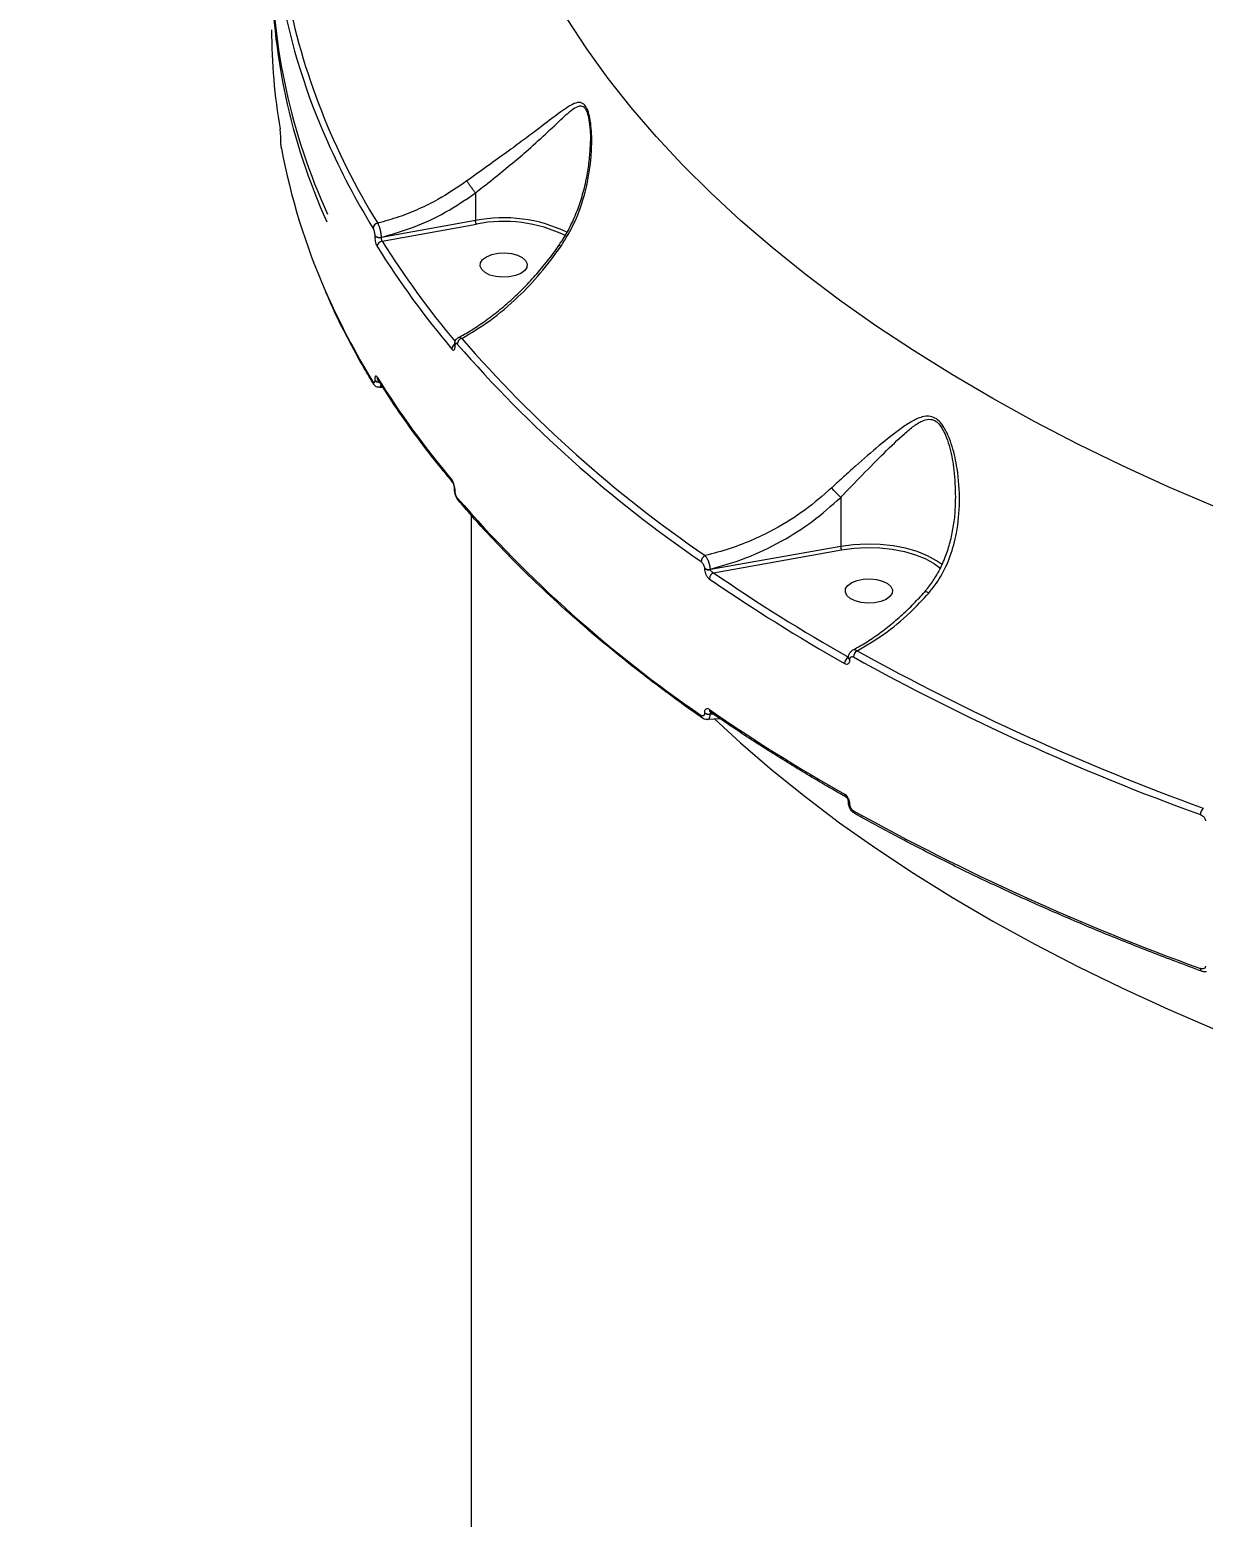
# Model space of a CAD drawing. Header units: millimetres. Extents: x -6901 to 7060, y -7557 to 6158.
# Drawn here: x 1490.2 to 1713.3, y -2262.1 to -1979.2 of the extents above; entities that cross this region are included whole.
import ezdxf

# ---------------------------------------------------------------- set-up
doc = ezdxf.new("R2010")
doc.units = ezdxf.units.MM
for name, color, linetype in [('DIKOM_ОБЪЕКТ', 7, 'Continuous'), ('DIKOM_РАЗМЕР_ЗОНА', 7, 'Continuous'), ('DIKOM_РАЗМЕР_ОБЪЕКТА', 7, 'Continuous')]:
    doc.layers.add(name, color=color, linetype=linetype)
doc.styles.add('style1', font='arial.ttf', dxfattribs={"width": 0.8})
doc.dimstyles.new('1-50', dxfattribs={"dimtxt": 300, "dimasz": 200, "dimexe": 100, "dimexo": 0, "dimgap": 100, "dimtad": 1, "dimtxsty": 'style1', "dimcen": 200, "dimclrd": 7, "dimclre": 7, "dimclrt": 7, "dimadec": 1, "dimazin": 2, "dimtfac": 1, "dimtmove": 0, "dimatfit": 2, "dimfxl": 0, "dimlwd": 25, "dimlwe": 18, "dimarcsym": 0})

# ---------------------------------------------------------------- blocks, each defined once
blk = doc.blocks.new('*D1')
at = {"layer": 'Defpoints', "color": 0, "transparency": 16777216}
for p in [(-4076.66, -462.32), (4983.51, -3127.59), (4983.51, -6854.07)]:
    blk.add_point(p, dxfattribs=at)
at = {"layer": 'DIKOM_РАЗМЕР_ОБЪЕКТА', "color": 7, "lineweight": 18, "transparency": 16777216}
for p, q in [((-4076.66, -462.32), (-4076.66, -6954.07)), ((4983.51, -3127.59), (4983.51, -6954.07))]:
    blk.add_line(p, q, dxfattribs=at)
at = {"layer": 'DIKOM_РАЗМЕР_ОБЪЕКТА', "color": 7, "lineweight": 25, "transparency": 16777216}
blk.add_line((-3876.66, -6854.07), (4783.51, -6854.07), dxfattribs=at)
at = {"layer": 'DIKOM_РАЗМЕР_ОБЪЕКТА', "color": 7, "transparency": 16777216}
for points in [[(-3876.66, -6820.74), (-3876.66, -6887.4), (-4076.66, -6854.07)], [(4783.51, -6820.74), (4783.51, -6887.4), (4983.51, -6854.07)]]:
    blk.add_solid(points, dxfattribs=at)
at = {"layer": 'DIKOM_РАЗМЕР_ОБЪЕКТА', "color": 7, "transparency": 16777216, "insert": (453.43, -6600.9), "char_height": 300, "attachment_point": 5, "style": 'style1'}
blk.add_mtext('9050', dxfattribs=at)
blk = doc.blocks.new('*D2')
at = {"layer": 'Defpoints', "color": 0, "transparency": 16777216}
for p in [(-1102.73, 4151.17), (-5819.23, -4492.42), (4721.24, -4492.42)]:
    blk.add_point(p, dxfattribs=at)
at = {"layer": 'DIKOM_РАЗМЕР_ОБЪЕКТА', "color": 7, "lineweight": 18, "transparency": 16777216}
for p, q in [((-1102.73, 4151.17), (-5919.23, 4151.17)), ((4721.24, -4492.42), (-5919.23, -4492.42))]:
    blk.add_line(p, q, dxfattribs=at)
at = {"layer": 'DIKOM_РАЗМЕР_ОБЪЕКТА', "color": 7, "lineweight": 25, "transparency": 16777216}
blk.add_line((-5819.23, 3951.17), (-5819.23, -4292.42), dxfattribs=at)
at = {"layer": 'DIKOM_РАЗМЕР_ОБЪЕКТА', "color": 7, "transparency": 16777216}
for points in [[(-5852.56, 3951.17), (-5785.89, 3951.17), (-5819.23, 4151.17)], [(-5852.56, -4292.42), (-5785.89, -4292.42), (-5819.23, -4492.42)]]:
    blk.add_solid(points, dxfattribs=at)
at = {"layer": 'DIKOM_РАЗМЕР_ОБЪЕКТА', "color": 7, "transparency": 16777216, "insert": (-6072.4, -170.63), "char_height": 300, "attachment_point": 5, "rotation": 90, "style": 'style1'}
blk.add_mtext('8650', dxfattribs=at)
blk = doc.blocks.new('*D3')
at = {"layer": 'Defpoints', "color": 0, "transparency": 16777216}
for p in [(-1553.27, 6158.28), (-6450.85, -6312.94), (5659.92, -6312.94)]:
    blk.add_point(p, dxfattribs=at)
at = {"layer": 'DIKOM_РАЗМЕР_ЗОНА', "color": 7, "lineweight": 18, "transparency": 16777216}
for p, q in [((-1553.27, 6158.28), (-6550.85, 6158.28)), ((5659.92, -6312.94), (-6550.85, -6312.94))]:
    blk.add_line(p, q, dxfattribs=at)
at = {"layer": 'DIKOM_РАЗМЕР_ЗОНА', "color": 7, "lineweight": 25, "transparency": 16777216}
blk.add_line((-6450.85, 5958.28), (-6450.85, -6112.94), dxfattribs=at)
at = {"layer": 'DIKOM_РАЗМЕР_ЗОНА', "color": 7, "transparency": 16777216}
for points in [[(-6484.18, 5958.28), (-6417.52, 5958.28), (-6450.85, 6158.28)], [(-6484.18, -6112.94), (-6417.52, -6112.94), (-6450.85, -6312.94)]]:
    blk.add_solid(points, dxfattribs=at)
at = {"layer": 'DIKOM_РАЗМЕР_ЗОНА', "color": 7, "transparency": 16777216, "insert": (-6704.02, -77.33), "char_height": 300, "attachment_point": 5, "rotation": 90, "style": 'style1'}
blk.add_mtext('12500', dxfattribs=at)
blk = doc.blocks.new('*D4')
at = {"layer": 'Defpoints', "color": 0, "transparency": 16777216}
for p in [(-5588.2, -1083.32), (7059.54, -2218.88), (7059.54, -7457.08)]:
    blk.add_point(p, dxfattribs=at)
at = {"layer": 'DIKOM_РАЗМЕР_ЗОНА', "color": 7, "lineweight": 18, "transparency": 16777216}
for p, q in [((-5588.2, -1083.32), (-5588.2, -7557.08)), ((7059.54, -2218.88), (7059.54, -7557.08))]:
    blk.add_line(p, q, dxfattribs=at)
at = {"layer": 'DIKOM_РАЗМЕР_ЗОНА', "color": 7, "lineweight": 25, "transparency": 16777216}
blk.add_line((-5388.2, -7457.08), (6859.54, -7457.08), dxfattribs=at)
at = {"layer": 'DIKOM_РАЗМЕР_ЗОНА', "color": 7, "transparency": 16777216}
for points in [[(-5388.2, -7423.74), (-5388.2, -7490.41), (-5588.2, -7457.08)], [(6859.54, -7423.74), (6859.54, -7490.41), (7059.54, -7457.08)]]:
    blk.add_solid(points, dxfattribs=at)
at = {"layer": 'DIKOM_РАЗМЕР_ЗОНА', "color": 7, "transparency": 16777216, "insert": (735.67, -7203.9), "char_height": 300, "attachment_point": 5, "style": 'style1'}
blk.add_mtext('12650', dxfattribs=at)

msp = doc.modelspace()

# ---------------------------------------------------------------- linework, layer by layer
at = {"layer": 'DIKOM_ОБЪЕКТ', "color": 7, "linetype": 'Continuous', "lineweight": 15}
for p, q in [((1537.94, -2000.343), (1537.94, -2000.254)), ((1537.94, -2000.254), (1537.944, -2000.301)), ((1537.94, -2000.343), (1537.944, -2000.39)), ((1537.944, -2000.39), (1537.944, -2000.301)), ((1574.952, -2010.257), (1574.952, -2015.498)), ((1574.952, -2015.498), (1557.071, -2018.724)), ((1557.196, -2019.403), (1575.116, -2016.17)), ((1555.787, -2018.346), (1555.787, -2018.393)), ((1557.071, -2018.724), (1557.071, -2018.677)), ((1570.988, -2039.19), (1570.988, -2039.122)), ((1571.071, -2039.396), (1571.071, -2039.328)), ((1555.787, -2045.823), (1555.787, -2045.87)), ((1556.348, -2045.648), (1556.35, -2045.65)), ((1557.369, -2047.215), (1556.701, -2047.271)), ((1570.988, -2066.688), (1570.988, -2066.62)), ((1571.071, -2066.894), (1571.071, -2066.825)), ((1644.412, -2068.128), (1644.412, -2077.461)), ((1666.205, -2068.095), (1666.219, -2068.372)), ((1574.182, -2333.7), (1574.182, -2071.592)), ((1644.412, -2077.461), (1619.61, -2081.869)), ((1620.222, -2082.461), (1644.574, -2078.133)), ((1618.48, -2081.62), (1618.48, -2081.688)), ((1619.61, -2081.869), (1619.61, -2081.8)), ((1645.891, -2098.659), (1645.891, -2098.612)), ((1646.153, -2099.007), (1646.153, -2098.96)), ((1618.48, -2109.117), (1618.48, -2109.186)), ((1619.61, -2109.298), (1619.997, -2109.229)), ((1619.61, -2109.366), (1619.61, -2109.298)), ((1620.171, -2109.346), (1619.61, -2109.366)), ((1621.461, -2110.213), (1619.095, -2110.385)), ((1645.891, -2126.136), (1645.891, -2126.089)), ((1646.153, -2126.483), (1646.153, -2126.436))]:
    msp.add_line(p, q, dxfattribs=at)
at = {"layer": 'DIKOM_ОБЪЕКТ', "color": 7, "linetype": 'Continuous', "lineweight": 15, "flags": 128}
for points in [[(1715.637, -2069.956), (1706.698, -2066.106), (1697.992, -2062.118), (1689.526, -2057.995), (1681.308, -2053.741), (1673.346, -2049.36), (1665.646, -2044.856), (1658.217, -2040.233), (1651.066, -2035.495), (1644.198, -2030.648), (1637.62, -2025.694), (1631.339, -2020.64), (1625.36, -2015.489), (1619.689, -2010.247), (1614.331, -2004.918), (1609.291, -1999.508), (1604.573, -1994.021), (1600.183, -1988.462), (1596.124, -1982.837), (1592.4, -1977.151)], [(1582.555, -2025.972), (1581.366, -2026.217), (1580.091, -2026.28), (1578.833, -2026.155), (1577.695, -2025.853), (1576.768, -2025.398), (1576.127, -2024.826), (1575.825, -2024.185), (1575.886, -2023.526), (1576.305, -2022.903), (1577.048, -2022.366), (1578.055, -2021.958), (1579.244, -2021.713), (1580.519, -2021.65), (1581.777, -2021.775), (1582.915, -2022.077), (1583.842, -2022.532), (1584.482, -2023.104), (1584.784, -2023.745), (1584.723, -2024.404), (1584.305, -2025.027), (1583.562, -2025.564), (1582.555, -2025.972)], [(1663.566, -2080.842), (1662.629, -2080.178), (1660.903, -2079.23), (1658.917, -2078.428), (1656.716, -2077.792), (1654.354, -2077.336), (1651.884, -2077.071), (1649.364, -2077.004), (1646.854, -2077.134), (1644.412, -2077.461)], [(1644.574, -2078.133), (1646.942, -2077.816), (1649.376, -2077.69), (1651.819, -2077.755), (1654.214, -2078.012), (1656.505, -2078.454), (1658.639, -2079.071), (1660.565, -2079.848), (1662.238, -2080.767), (1663.438, -2081.649)], [(1652.014, -2087.935), (1650.825, -2088.18), (1649.55, -2088.243), (1648.292, -2088.118), (1647.154, -2087.816), (1646.227, -2087.36), (1645.586, -2086.789), (1645.284, -2086.148), (1645.345, -2085.489), (1645.764, -2084.866), (1646.507, -2084.328), (1647.514, -2083.921), (1648.703, -2083.675), (1649.978, -2083.613), (1651.236, -2083.738), (1652.374, -2084.04), (1653.301, -2084.495), (1653.942, -2085.066), (1654.244, -2085.707), (1654.183, -2086.366), (1653.764, -2086.99), (1653.021, -2087.527), (1652.014, -2087.935)], [(1620.437, -2110.307), (1625.36, -2114.835), (1631.339, -2119.986), (1637.62, -2125.04), (1644.198, -2129.993), (1651.066, -2134.841), (1658.217, -2139.579), (1665.646, -2144.202), (1673.346, -2148.706), (1681.308, -2153.087), (1689.526, -2157.341), (1697.992, -2161.464), (1706.698, -2165.452), (1715.637, -2169.302)]]:
    msp.add_lwpolyline(points, dxfattribs=at)
at = {"layer": 'DIKOM_ОБЪЕКТ', "color": 7, "linetype": 'Continuous', "lineweight": 15}
for centre, radius, start, end in [((1654.173, -1965.344), 117.993, 180.28594, 204.49111), ((1654.352, -1967.026), 118.168, 179.88558, 204.36382), ((1659.866, -1949.76), 123.929, 190.60652, 204.14893), ((1667.178, -1946.94), 130.564, 190.91869, 211.93014), ((1648.494, -1979.192), 112.312, 180.01356, 189.67195), ((1659.223, -1979.192), 123.262, 190.5765, 203.73208), ((1677.864, -1942.015), 143.521, 204.0308, 211.49391), ((1556.581, -2017.072), 1.1, 101.13482, 175.7772), ((1580.307, -2042.645), 27.67, 64.03892, 101.15755), ((1580.307, -2042.505), 26.842, 64.08706, 101.15037), ((1556.719, -2017.384), 1.34, 225.90828, 285.21517), ((1556.719, -2017.431), 1.34, 225.90828, 285.21517), ((1557.35, -2020.502), 1.109, 97.97823, 175.6429), ((1703.412, -1927.903), 172.486, 212.03776, 219.89013), ((1702.981, -1928.583), 173.105, 212.04004, 220.03614), ((1677.609, -1971.404), 143.229, 203.62409, 211.49843), ((1571.564, -2039.995), 1.121, 120.82, 177.0045), ((1571.304, -2039.114), 0.316, 182.1041, 222.57542), ((1571.303, -2039.183), 0.315, 181.28386, 222.62715), ((1572.647, -2039.049), 1.166, 105.6687, 176.22914), ((1756.633, -1878.112), 245.268, 220.9844, 235.54507), ((1757.075, -1877.419), 244.73, 220.98449, 235.54497), ((1556.181, -2046.244), 0.697, 179.49127, 211.18507), ((1556.61, -2045.069), 1.116, 222.48238, 274.3837), ((1556.617, -2045.107), 1.128, 222.59044, 275.47734), ((1702.985, -1953.438), 173.111, 212.04018, 220.036), ((1556.938, -2045.282), 0.694, 179.43773, 211.63424), ((1571.111, -2064.809), 0.666, 178.74604, 220.1698), ((1571.303, -2066.612), 0.314, 181.13541, 222.64675), ((1571.304, -2066.68), 0.315, 181.91652, 222.60905), ((1572.148, -2068.234), 0.666, 178.71186, 219.85721), ((1756.633, -1907.359), 245.268, 220.9844, 235.54507), ((1645.821, -2077.476), 1.41, 179.36885, 207.76209), ((1619.199, -2080.412), 1.33, 115.96113, 177.49539), ((1619.283, -2080.221), 1.613, 240.13488, 281.7086), ((1619.283, -2080.289), 1.613, 240.13449, 281.70311), ((1620.745, -2083.679), 1.326, 113.23516, 177.68411), ((1814.289, -1800.796), 343.463, 235.43321, 240.49619), ((1814.624, -1800.31), 342.638, 235.43316, 240.49625), ((1646.553, -2099.759), 1.413, 118.39263, 178.38318), ((1646.316, -2098.564), 0.427, 186.36896, 247.59995), ((1646.314, -2098.613), 0.425, 185.46059, 247.70078), ((1648.268, -2098.525), 1.436, 121.61677, 178.1871), ((1867.355, -1700.83), 454.704, 240.98878, 250.13031), ((1867.547, -1700.537), 453.693, 240.98874, 250.13043), ((1618.471, -2109.638), 0.602, 176.34731, 232.13252), ((1619.283, -2107.719), 1.613, 240.13449, 281.70311), ((1619.283, -2107.787), 1.612, 240.12888, 281.70871), ((1620.024, -2108.52), 0.605, 176.50373, 232.23665), ((1814.299, -1825.639), 343.48, 235.43333, 240.49606), ((1645.708, -2124.63), 0.57, 174.74383, 235.7203), ((1646.314, -2126.043), 0.425, 185.42701, 247.71583), ((1646.317, -2126.086), 0.43, 187.29207, 247.51272), ((1647.402, -2127.778), 0.572, 174.85878, 235.67592), ((1867.355, -1730.077), 454.704, 240.98877, 250.13032), ((1714.561, -2128.483), 1.752, 133.90298, 179.39304), ((1713.331, -2157.787), 0.527, 171.67355, 237.15712)]:
    msp.add_arc(centre, radius, start, end, dxfattribs=at)
for points, knots in [([(1591.214, -2020.384), (1592.12, -2018.896), (1594.094, -2015.652), (1595.961, -2010.046), (1596.916, -2004.681), (1597.104, -2000.609), (1596.989, -1997.96), (1596.748, -1996.071), (1596.323, -1994.451), (1595.839, -1993.62), (1595.195, -1993.07), (1594.318, -1992.971), (1593.027, -1993.558), (1591.049, -1994.873), (1588.205, -1997.077), (1584.57, -1999.833), (1580.879, -2002.536), (1577.262, -2005.118), (1574.656, -2007), (1573.301, -2007.978)], [0, 0, 0, 0, 0.0790195, 0.1721796, 0.2680584, 0.3287289, 0.3610587, 0.3938991, 0.4223332, 0.4513188, 0.4599449, 0.4989935, 0.5446047, 0.5914369, 0.6876206, 0.7865808, 0.8546765, 0.924445, 1, 1, 1, 1]), ([(1574.951, -2010.251), (1574.951, -2010.251), (1576.215, -2009.24), (1578.662, -2007.305), (1582.014, -2004.56), (1585.423, -2001.661), (1588.778, -1998.565), (1591.394, -1996.097), (1593.213, -1994.462), (1594.381, -1993.703), (1595.194, -1993.639), (1595.726, -1994.054), (1595.98, -1994.447), (1596.297, -1995.24), (1596.58, -1996.428), (1596.757, -1998.262), (1596.841, -1999.63), (1596.801, -2000.342), (1596.799, -2000.376)], [0, 0, 0, 0, 0.000049, 0.1132934, 0.2177647, 0.3223796, 0.47043, 0.618519, 0.6871388, 0.7554177, 0.8104447, 0.8222905, 0.8529309, 0.8621088, 0.902071, 0.9497374, 0.9975914, 1, 1, 1, 1]), ([(1537.944, -2000.301), (1537.944, -2000.239), (1537.943, -2000.025), (1537.928, -1999.601), (1537.893, -1999.054), (1537.842, -1998.49), (1537.801, -1998.213), (1537.778, -1998.061)], [0, 0, 0, 0, 0.0795985, 0.2756901, 0.4707141, 0.7105061, 1, 1, 1, 1]), ([(1538.054, -2001.817), (1538.038, -2001.716), (1538.01, -2001.537), (1537.976, -2001.175), (1537.955, -2000.834), (1537.945, -2000.567), (1537.945, -2000.431), (1537.944, -2000.39)], [0, 0, 0, 0, 0.3025413, 0.5346581, 0.7254246, 0.917108, 1, 1, 1, 1]), ([(1590.795, -2020.219), (1591.171, -2019.674), (1592.101, -2018.329), (1593.328, -2015.969), (1594.524, -2013.149), (1595.497, -2010.084), (1596.217, -2006.937), (1596.643, -2003.872), (1596.811, -2001.701), (1596.794, -2000.574), (1596.791, -2000.375)], [0, 0, 0, 0, 0.09342, 0.2307102, 0.3758399, 0.5279251, 0.6875484, 0.8344249, 0.9706768, 1, 1, 1, 1]), ([(1573.301, -2007.978), (1571.504, -2009.203), (1568.577, -2011.199), (1564.177, -2013.35), (1560.347, -2014.895), (1557.711, -2015.623), (1556.369, -2015.993)], [0, 0, 0, 0, 0.3422174, 0.5572661, 0.7746035, 1, 1, 1, 1]), ([(1574.951, -2010.251), (1574.832, -2010.096), (1574.596, -2009.784), (1574.188, -2009.231), (1573.798, -2008.692), (1573.516, -2008.292), (1573.366, -2008.074), (1573.314, -2007.997), (1573.301, -2007.978)], [0, 0, 0, 0, 0.2127137, 0.4254177, 0.6381365, 0.8508102, 0.9619265, 1, 1, 1, 1]), ([(1557.071, -2018.677), (1559.115, -2018.089), (1563.255, -2016.899), (1569.324, -2014.063), (1573.064, -2011.534), (1574.952, -2010.257)], [0, 0, 0, 0, 0.3257292, 0.6596828, 1, 1, 1, 1]), ([(1574.952, -2010.257), (1574.952, -2010.256), (1574.952, -2010.253), (1574.951, -2010.252), (1574.951, -2010.251)], [0, 0, 0, 0, 0.6108041, 1, 1, 1, 1]), ([(1557.071, -2018.677), (1557.063, -2018.545), (1557.042, -2018.215), (1556.947, -2017.617), (1556.786, -2016.964), (1556.584, -2016.379), (1556.44, -2016.122), (1556.369, -2015.993)], [0, 0, 0, 0, 0.1423971, 0.357278, 0.5716714, 0.7857731, 1, 1, 1, 1]), ([(1575.116, -2016.17), (1575.11, -2016.16), (1575.098, -2016.141), (1575.068, -2016.083), (1575.027, -2015.98), (1574.986, -2015.821), (1574.958, -2015.651), (1574.954, -2015.549), (1574.952, -2015.498)], [0, 0, 0, 0, 0.0702644, 0.1415033, 0.356073, 0.5707323, 0.785377, 1, 1, 1, 1]), ([(1555.484, -2016.991), (1555.518, -2017.056), (1555.586, -2017.186), (1555.676, -2017.481), (1555.745, -2017.811), (1555.782, -2018.113), (1555.785, -2018.28), (1555.787, -2018.346)], [0, 0, 0, 0, 0.2142426, 0.4284483, 0.6429213, 0.8577614, 1, 1, 1, 1]), ([(1555.787, -2018.393), (1555.789, -2018.492), (1555.795, -2018.739), (1555.849, -2019.189), (1555.952, -2019.683), (1556.089, -2020.126), (1556.192, -2020.32), (1556.244, -2020.417)], [0, 0, 0, 0, 0.1407917, 0.3553178, 0.5700675, 0.7850045, 1, 1, 1, 1]), ([(1557.196, -2019.403), (1557.182, -2019.37), (1557.153, -2019.304), (1557.116, -2019.155), (1557.088, -2018.99), (1557.073, -2018.839), (1557.071, -2018.757), (1557.071, -2018.724)], [0, 0, 0, 0, 0.2148941, 0.4300273, 0.644801, 0.859266, 1, 1, 1, 1]), ([(1571.661, -2037.741), (1572.064, -2037.534), (1573.389, -2036.855), (1575.625, -2035.429), (1578.342, -2033.484), (1581.004, -2031.291), (1583.578, -2028.893), (1586.043, -2026.311), (1588.36, -2023.555), (1589.952, -2021.518), (1590.718, -2020.368), (1590.809, -2020.232)], [0, 0, 0, 0, 0.0580722, 0.1906313, 0.3234496, 0.45653, 0.5895526, 0.7209874, 0.8519153, 0.9823808, 1, 1, 1, 1]), ([(1572.332, -2037.926), (1574.138, -2036.851), (1577.802, -2034.67), (1582.821, -2030.37), (1587.383, -2025.607), (1589.927, -2022.138), (1591.214, -2020.384)], [0, 0, 0, 0, 0.2625666, 0.5326641, 0.7636474, 1, 1, 1, 1]), ([(1591.214, -2020.384), (1591.174, -2020.363), (1591.057, -2020.302), (1590.888, -2020.227), (1590.851, -2020.238), (1590.829, -2020.245)], [0, 0, 0, 0, 0.1839817, 0.5345424, 1, 1, 1, 1]), ([(1555.585, -2046.604), (1554.984, -2045.604), (1553.245, -2042.709), (1550.61, -2037.88), (1548.176, -2033.037), (1546.913, -2030.09), (1546.481, -2029.083)], [0, 0, 0, 0, 0.1730568, 0.501296, 0.8294803, 1, 1, 1, 1]), ([(1570.976, -2039.362), (1570.976, -2039.364), (1570.974, -2039.368), (1570.986, -2039.31), (1570.987, -2039.23), (1570.988, -2039.19)], [0, 0, 0, 0, 0.1807181, 0.5972182, 1, 1, 1, 1]), ([(1570.994, -2039.125), (1570.992, -2039.085), (1570.983, -2038.831), (1571.066, -2038.439), (1571.316, -2037.988), (1571.57, -2037.838), (1571.667, -2037.78)], [0, 0, 0, 0, 0.0733694, 0.4670959, 0.797834, 1, 1, 1, 1]), ([(1571.071, -2039.328), (1571.076, -2039.241), (1571.084, -2039.066), (1571.15, -2038.899), (1571.248, -2038.826), (1571.365, -2038.852), (1571.446, -2038.935), (1571.483, -2038.972)], [0, 0, 0, 0, 0.203998, 0.4080246, 0.6134978, 0.8264773, 1, 1, 1, 1]), ([(1572.332, -2037.926), (1572.239, -2037.864), (1572.032, -2037.726), (1571.802, -2037.683), (1571.704, -2037.763), (1571.683, -2037.78)], [0, 0, 0, 0, 0.3888033, 0.8707382, 1, 1, 1, 1]), ([(1570.445, -2039.936), (1570.5, -2039.994), (1570.624, -2040.122), (1570.802, -2040.159), (1570.951, -2040.046), (1571.052, -2039.792), (1571.065, -2039.528), (1571.071, -2039.396)], [0, 0, 0, 0, 0.1741406, 0.389548, 0.5957651, 0.7979018, 1, 1, 1, 1]), ([(1555.787, -2045.87), (1555.785, -2045.931), (1555.782, -2046.086), (1555.745, -2046.269), (1555.676, -2046.375), (1555.586, -2046.375), (1555.518, -2046.283), (1555.484, -2046.237)], [0, 0, 0, 0, 0.1423015, 0.3570551, 0.5715101, 0.7856815, 1, 1, 1, 1]), ([(1556.706, -2047.187), (1556.612, -2047.199), (1556.401, -2047.224), (1556.094, -2047.111), (1555.831, -2046.924), (1555.671, -2046.749), (1555.608, -2046.633), (1555.591, -2046.601)], [0, 0, 0, 0, 0.1989816, 0.451475, 0.6803513, 0.9104727, 1, 1, 1, 1]), ([(1556.244, -2045.275), (1556.192, -2045.206), (1556.089, -2045.069), (1555.952, -2045.069), (1555.849, -2045.229), (1555.795, -2045.502), (1555.789, -2045.732), (1555.787, -2045.823)], [0, 0, 0, 0, 0.2151149, 0.4300042, 0.6447436, 0.8592403, 1, 1, 1, 1]), ([(1570.596, -2065.232), (1569.802, -2064.271), (1567.499, -2061.484), (1563.914, -2056.822), (1559.934, -2051.257), (1557.538, -2047.509), (1556.347, -2045.646)], [0, 0, 0, 0, 0.1498856, 0.4344471, 0.7189749, 1, 1, 1, 1]), ([(1556.695, -2047.18), (1556.723, -2047.185), (1556.819, -2047.202), (1556.937, -2047.029), (1556.99, -2046.776), (1557.013, -2046.668)], [0, 0, 0, 0, 0.1964076, 0.6593363, 1, 1, 1, 1]), ([(1661.146, -2086.342), (1661.931, -2085.332), (1663.617, -2083.166), (1665.35, -2079.274), (1666.646, -2074.462), (1667.158, -2068.846), (1666.76, -2063.279), (1665.855, -2059.111), (1664.897, -2056.402), (1663.991, -2054.619), (1663.139, -2053.627), (1662.321, -2053.015), (1661.327, -2052.61), (1659.726, -2052.792), (1657.894, -2053.664), (1655.225, -2055.44), (1651.733, -2058.252), (1648.023, -2061.455), (1644.962, -2064.195), (1643.452, -2065.601), (1642.693, -2066.307)], [0, 0, 0, 0, 0.0590558, 0.1267711, 0.1965294, 0.289997, 0.3861938, 0.4527697, 0.4864317, 0.5209067, 0.5489129, 0.5542517, 0.5800464, 0.615211, 0.6617348, 0.7094936, 0.8061404, 0.9056045, 0.9525541, 1, 1, 1, 1]), ([(1644.411, -2068.126), (1644.411, -2068.126), (1645.804, -2066.677), (1648.658, -2063.718), (1652.678, -2059.619), (1655.863, -2056.585), (1658.278, -2054.524), (1659.924, -2053.509), (1661.376, -2053.165), (1662.281, -2053.5), (1663.012, -2054.063), (1663.773, -2055.032), (1664.565, -2056.766), (1665.375, -2059.455), (1666.108, -2063.242), (1666.171, -2066.381), (1666.205, -2068.095)], [0, 0, 0, 0, 0.0000248, 0.1388471, 0.2832012, 0.4276039, 0.4955499, 0.5631585, 0.6114115, 0.6457021, 0.6527858, 0.6904573, 0.7383719, 0.7866319, 0.8834905, 1, 1, 1, 1]), ([(1571.071, -2066.825), (1571.07, -2066.749), (1571.064, -2066.521), (1570.999, -2066.087), (1570.857, -2065.57), (1570.664, -2065.101), (1570.518, -2064.896), (1570.445, -2064.794)], [0, 0, 0, 0, 0.1082917, 0.3204355, 0.5430517, 0.7715575, 1, 1, 1, 1]), ([(1570.988, -2066.619), (1570.988, -2066.616), (1570.99, -2066.563), (1570.979, -2066.398), (1570.94, -2066.129), (1570.864, -2065.815), (1570.762, -2065.531), (1570.67, -2065.34), (1570.607, -2065.245), (1570.603, -2065.24), (1570.601, -2065.239)], [0, 0, 0, 0, 0.0069503, 0.1391843, 0.2903982, 0.4644989, 0.6509704, 0.810063, 0.9382645, 1, 1, 1, 1]), ([(1571.648, -2068.652), (1571.612, -2068.615), (1571.44, -2068.44), (1571.248, -2068.028), (1571.055, -2067.404), (1570.972, -2066.934), (1570.992, -2066.71), (1570.994, -2066.69)], [0, 0, 0, 0, 0.0787198, 0.3779018, 0.6638974, 0.970602, 1, 1, 1, 1]), ([(1571.483, -2068.219), (1571.434, -2068.152), (1571.338, -2068.019), (1571.21, -2067.713), (1571.119, -2067.377), (1571.076, -2067.094), (1571.073, -2066.945), (1571.071, -2066.894)], [0, 0, 0, 0, 0.2288125, 0.4578778, 0.6785363, 0.8883756, 1, 1, 1, 1]), ([(1642.693, -2066.307), (1641.024, -2067.764), (1637.646, -2070.715), (1632.572, -2073.858), (1627.775, -2076.225), (1623.369, -2077.969), (1620.208, -2078.798), (1618.617, -2079.216)], [0, 0, 0, 0, 0.2398767, 0.4858739, 0.6394224, 0.8185478, 1, 1, 1, 1]), ([(1644.411, -2068.126), (1644.265, -2067.994), (1643.972, -2067.73), (1643.49, -2067.239), (1643.094, -2066.801), (1642.837, -2066.493), (1642.729, -2066.354), (1642.693, -2066.307)], [0, 0, 0, 0, 0.2487768, 0.4975718, 0.7463908, 0.9126949, 1, 1, 1, 1]), ([(1618.102, -2110.114), (1616.91, -2109.271), (1613.451, -2106.827), (1607.921, -2102.709), (1601.604, -2097.731), (1595.557, -2092.664), (1589.78, -2087.513), (1584.279, -2082.281), (1579.061, -2076.971), (1574.876, -2072.422), (1572.476, -2069.634), (1571.637, -2068.66)], [0, 0, 0, 0, 0.0652734, 0.1892966, 0.3133235, 0.4373503, 0.5613719, 0.6853873, 0.8093952, 0.9333923, 1, 1, 1, 1]), ([(1619.61, -2081.8), (1621.885, -2081.147), (1626.494, -2079.823), (1633.004, -2076.677), (1639.122, -2072.831), (1642.634, -2069.709), (1644.412, -2068.128)], [0, 0, 0, 0, 0.2516513, 0.5098607, 0.7518706, 1, 1, 1, 1]), ([(1644.412, -2068.128), (1644.411, -2068.128), (1644.411, -2068.127), (1644.411, -2068.126), (1644.411, -2068.126), (1644.411, -2068.126)], [0, 0, 0, 0, 0.476663, 0.8597666, 1, 1, 1, 1]), ([(1660.371, -2086.072), (1660.495, -2085.94), (1661.176, -2085.217), (1662.215, -2083.685), (1663.483, -2081.463), (1664.531, -2078.981), (1665.357, -2076.292), (1665.913, -2073.419), (1666.228, -2070.76), (1666.232, -2069.058), (1666.233, -2068.369)], [0, 0, 0, 0, 0.0284265, 0.1558095, 0.2907167, 0.4329821, 0.5813915, 0.7342767, 0.8923606, 1, 1, 1, 1]), ([(1617.87, -2080.354), (1617.942, -2080.413), (1618.084, -2080.533), (1618.273, -2080.821), (1618.41, -2081.143), (1618.473, -2081.42), (1618.478, -2081.568), (1618.48, -2081.62)], [0, 0, 0, 0, 0.2287929, 0.4578147, 0.6784865, 0.8883098, 1, 1, 1, 1]), ([(1618.48, -2081.688), (1618.483, -2081.764), (1618.491, -2081.991), (1618.589, -2082.416), (1618.8, -2082.911), (1619.09, -2083.352), (1619.31, -2083.535), (1619.42, -2083.626)], [0, 0, 0, 0, 0.1082886, 0.3204439, 0.5430695, 0.7715824, 1, 1, 1, 1]), ([(1619.61, -2081.8), (1619.603, -2081.698), (1619.583, -2081.404), (1619.469, -2080.85), (1619.244, -2080.196), (1618.945, -2079.601), (1618.726, -2079.344), (1618.617, -2079.216)], [0, 0, 0, 0, 0.1131636, 0.3259262, 0.5479768, 0.7753997, 1, 1, 1, 1]), ([(1620.222, -2082.461), (1620.151, -2082.437), (1620.012, -2082.391), (1619.826, -2082.265), (1619.695, -2082.123), (1619.638, -2082.011), (1619.615, -2081.932), (1619.612, -2081.894), (1619.61, -2081.869)], [0, 0, 0, 0, 0.2553315, 0.4989052, 0.7167591, 0.8616245, 0.9069877, 1, 1, 1, 1]), ([(1646.661, -2097.16), (1647.151, -2096.905), (1648.515, -2096.194), (1650.743, -2094.746), (1653.327, -2092.851), (1655.864, -2090.702), (1658.237, -2088.453), (1659.701, -2086.834), (1660.384, -2086.079)], [0, 0, 0, 0, 0.1021443, 0.2839111, 0.4672777, 0.6519987, 0.83767, 1, 1, 1, 1]), ([(1647.515, -2097.302), (1649.217, -2096.312), (1652.668, -2094.304), (1657.264, -2090.495), (1659.974, -2087.596), (1661.146, -2086.342)], [0, 0, 0, 0, 0.355861, 0.7214775, 1, 1, 1, 1]), ([(1661.146, -2086.342), (1661.12, -2086.326), (1661.017, -2086.265), (1660.791, -2086.148), (1660.534, -2086.056), (1660.461, -2086.105), (1660.427, -2086.128)], [0, 0, 0, 0, 0.0711914, 0.2788379, 0.6763331, 1, 1, 1, 1]), ([(1645.891, -2098.613), (1645.891, -2098.612), (1645.866, -2098.393), (1645.968, -2097.991), (1646.237, -2097.488), (1646.53, -2097.3), (1646.666, -2097.212)], [0, 0, 0, 0, 0.0004564, 0.3883322, 0.7151923, 1, 1, 1, 1]), ([(1645.884, -2098.741), (1645.886, -2098.738), (1645.889, -2098.734), (1645.889, -2098.677), (1645.889, -2098.655)], [0, 0, 0, 0, 0.6169745, 1, 1, 1, 1]), ([(1646.153, -2098.96), (1646.157, -2098.897), (1646.165, -2098.742), (1646.247, -2098.545), (1646.4, -2098.414), (1646.604, -2098.38), (1646.756, -2098.447), (1646.832, -2098.48)], [0, 0, 0, 0, 0.1422566, 0.3571069, 0.5716102, 0.7856688, 1, 1, 1, 1]), ([(1647.515, -2097.302), (1647.369, -2097.238), (1647.076, -2097.11), (1646.787, -2097.108), (1646.689, -2097.196), (1646.685, -2097.2)], [0, 0, 0, 0, 0.4896714, 0.9789852, 1, 1, 1, 1]), ([(1645.14, -2099.72), (1645.254, -2099.77), (1645.481, -2099.87), (1645.785, -2099.82), (1646.014, -2099.623), (1646.136, -2099.33), (1646.148, -2099.099), (1646.153, -2099.007)], [0, 0, 0, 0, 0.2150492, 0.4299568, 0.6447016, 0.8592312, 1, 1, 1, 1]), ([(1618.48, -2109.186), (1618.474, -2109.273), (1618.461, -2109.449), (1618.363, -2109.626), (1618.217, -2109.712), (1618.045, -2109.703), (1617.924, -2109.632), (1617.87, -2109.6)], [0, 0, 0, 0, 0.2039071, 0.4079337, 0.6135139, 0.8265159, 1, 1, 1, 1]), ([(1619.42, -2108.484), (1619.336, -2108.435), (1619.149, -2108.325), (1618.883, -2108.314), (1618.66, -2108.45), (1618.509, -2108.719), (1618.49, -2108.984), (1618.48, -2109.117)], [0, 0, 0, 0, 0.1741882, 0.3895447, 0.5958347, 0.7979142, 1, 1, 1, 1]), ([(1619.094, -2110.374), (1619.112, -2110.377), (1619.224, -2110.395), (1619.388, -2110.232), (1619.559, -2109.896), (1619.593, -2109.543), (1619.61, -2109.366)], [0, 0, 0, 0, 0.0596038, 0.3723635, 0.6858354, 1, 1, 1, 1]), ([(1619.61, -2109.298), (1619.615, -2109.26), (1619.62, -2109.214), (1619.659, -2109.135), (1619.699, -2109.102), (1619.734, -2109.073)], [0, 0, 0, 0, 0.3983652, 0.4839663, 1, 1, 1, 1]), ([(1619.659, -2109.004), (1619.652, -2108.998), (1619.64, -2108.99), (1619.647, -2108.993), (1619.649, -2108.994)], [0, 0, 0, 0, 0.6771001, 1, 1, 1, 1]), ([(1645.387, -2125.101), (1644.034, -2124.326), (1640.109, -2122.079), (1633.797, -2118.275), (1626.55, -2113.688), (1621.94, -2110.554), (1619.653, -2108.999)], [0, 0, 0, 0, 0.1498904, 0.4347118, 0.7195436, 1, 1, 1, 1]), ([(1619.09, -2110.37), (1619.045, -2110.381), (1618.854, -2110.428), (1618.506, -2110.328), (1618.217, -2110.22), (1618.102, -2110.113), (1618.101, -2110.112)], [0, 0, 0, 0, 0.1286335, 0.5489988, 0.9951159, 1, 1, 1, 1]), ([(1646.153, -2126.436), (1646.148, -2126.339), (1646.136, -2126.093), (1646.014, -2125.663), (1645.785, -2125.207), (1645.481, -2124.814), (1645.254, -2124.656), (1645.14, -2124.577)], [0, 0, 0, 0, 0.1407773, 0.3552542, 0.5700108, 0.7849339, 1, 1, 1, 1]), ([(1645.889, -2126.084), (1645.889, -2126.061), (1645.89, -2126.004), (1645.863, -2125.851), (1645.8, -2125.653), (1645.696, -2125.442), (1645.572, -2125.266), (1645.468, -2125.157), (1645.4, -2125.108), (1645.394, -2125.105), (1645.393, -2125.104)], [0, 0, 0, 0, 0.0887707, 0.2206627, 0.3688774, 0.5325971, 0.6970039, 0.833791, 0.9576789, 1, 1, 1, 1]), ([(1647.086, -2128.235), (1647.029, -2128.208), (1646.787, -2128.092), (1646.42, -2127.702), (1646.055, -2127.07), (1645.873, -2126.5), (1645.906, -2126.197), (1645.912, -2126.14)], [0, 0, 0, 0, 0.0780172, 0.3328677, 0.6248641, 0.9304128, 1, 1, 1, 1]), ([(1646.832, -2127.726), (1646.756, -2127.674), (1646.604, -2127.569), (1646.4, -2127.307), (1646.247, -2127.003), (1646.165, -2126.714), (1646.157, -2126.549), (1646.153, -2126.483)], [0, 0, 0, 0, 0.2143193, 0.4284964, 0.6429515, 0.8577486, 1, 1, 1, 1]), ([(1713.045, -2158.23), (1711.402, -2157.623), (1706.638, -2155.862), (1698.894, -2152.847), (1689.882, -2149.144), (1681.072, -2145.313), (1672.469, -2141.358), (1664.078, -2137.283), (1656.052, -2133.164), (1650.436, -2130.127), (1647.524, -2128.498), (1647.08, -2128.25)], [0, 0, 0, 0, 0.0688393, 0.1996464, 0.3304597, 0.4612751, 0.5920948, 0.7229204, 0.8537484, 0.9776951, 1, 1, 1, 1]), ([(1712.809, -2128.465), (1712.948, -2128.529), (1713.194, -2128.643), (1713.491, -2128.927), (1713.683, -2129.218), (1713.767, -2129.462), (1713.773, -2129.597), (1713.775, -2129.637)], [0, 0, 0, 0, 0.3025364, 0.5346876, 0.7254472, 0.9171296, 1, 1, 1, 1]), ([(1713.775, -2157.244), (1713.767, -2157.322), (1713.751, -2157.478), (1713.629, -2157.649), (1713.443, -2157.762), (1713.184, -2157.801), (1712.96, -2157.764), (1712.829, -2157.718), (1712.809, -2157.711)], [0, 0, 0, 0, 0.1673413, 0.3344328, 0.5091448, 0.7130162, 0.9577114, 1, 1, 1, 1]), ([(1713.982, -2158.348), (1713.97, -2158.352), (1713.772, -2158.404), (1713.442, -2158.365), (1713.156, -2158.248), (1713.05, -2158.204)], [0, 0, 0, 0, 0.0412555, 0.6437235, 1, 1, 1, 1])]:
    msp.add_open_spline(points, degree=3, knots=knots, dxfattribs=at)

# ---------------------------------------------------------------- dimensions: what is measured, and where the dimension line sits
at = {"layer": 'DIKOM_РАЗМЕР_ЗОНА'}
dim = msp.add_linear_dim(base=(-6450.85, -6312.937), p1=(-1553.272, 6158.285), p2=(5659.925, -6312.937), angle=90, text='12500', dimstyle='1-50', dxfattribs=at)
dim.commit()
dim.dimension.update_dxf_attribs({"geometry": '*D3', "text_midpoint": (-6450.85, -77.326), "dimtype": 160})
dim = msp.add_linear_dim(base=(7059.538, -7457.077), p1=(-5588.199, -1083.325), p2=(7059.538, -2218.883), text='12650', dimstyle='1-50', dxfattribs=at)
dim.commit()
dim.dimension.update_dxf_attribs({"geometry": '*D4', "text_midpoint": (735.669, -7457.077), "dimtype": 160})
at = {"layer": 'DIKOM_РАЗМЕР_ОБЪЕКТА'}
dim = msp.add_linear_dim(base=(-5819.225, -4492.425), p1=(-1102.732, 4151.169), p2=(4721.24, -4492.425), angle=90, text='8650', dimstyle='1-50', dxfattribs=at)
dim.commit()
dim.dimension.update_dxf_attribs({"geometry": '*D2', "text_midpoint": (-5819.225, -170.628), "dimtype": 160})
dim = msp.add_linear_dim(base=(4983.514, -6854.07), p1=(-4076.663, -462.325), p2=(4983.514, -3127.595), text='9050', dimstyle='1-50', dxfattribs=at)
dim.commit()
dim.dimension.update_dxf_attribs({"geometry": '*D1', "text_midpoint": (453.425, -6854.07), "dimtype": 160})

doc.saveas('drawing.dxf')
